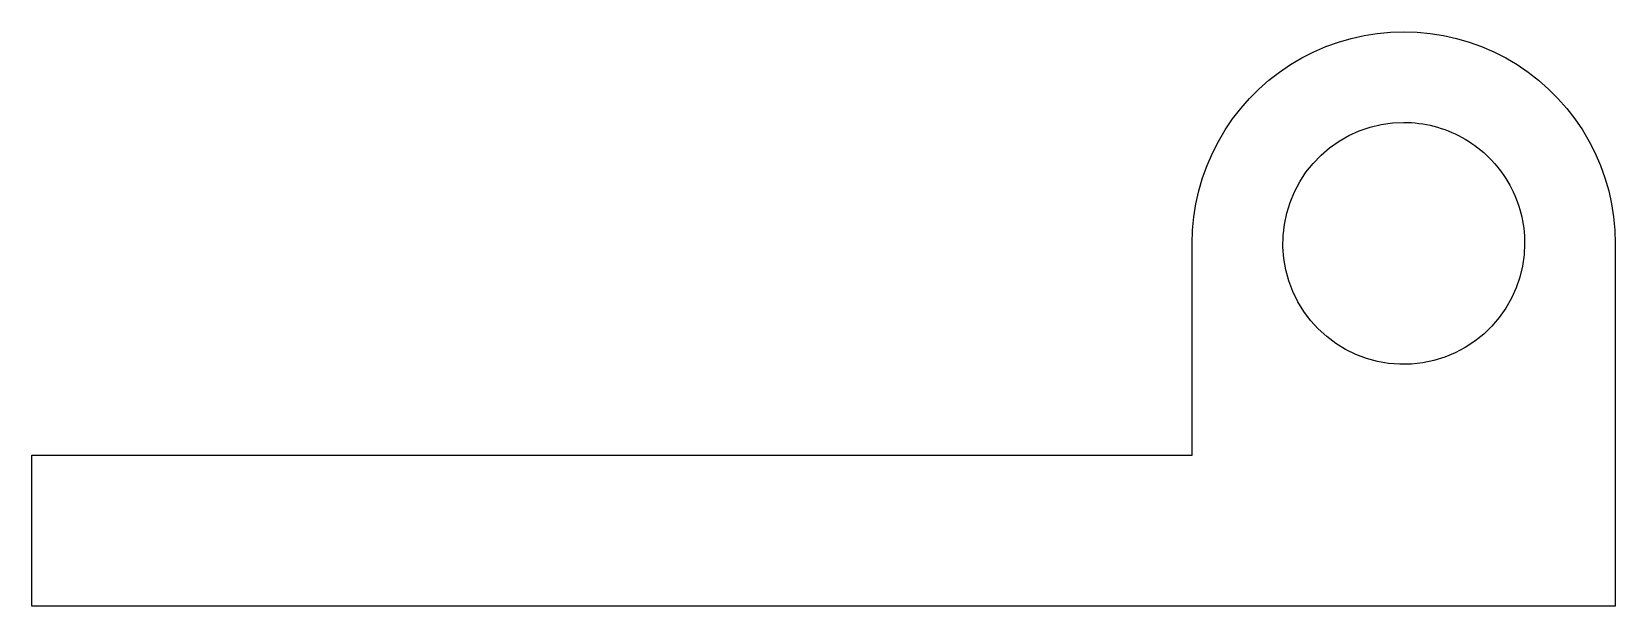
# Model space of a CAD drawing. Header units: metres. Extents: x -38.7 to 13.7, y 0 to 19.
import ezdxf

# ---------------------------------------------------------------- set-up
doc = ezdxf.new("R2010")
doc.units = ezdxf.units.M

msp = doc.modelspace()

# ---------------------------------------------------------------- linework, layer by layer
for points in [[(-0.3, 12), (-0.286, 12.44), (-0.245, 12.877), (-0.176, 13.312), (-0.08, 13.741), (0.043, 14.163), (0.192, 14.577), (0.366, 14.98), (0.566, 15.372), (0.79, 15.751), (1.037, 16.114), (1.306, 16.462), (1.597, 16.792), (1.908, 17.103), (2.238, 17.394), (2.586, 17.663), (2.949, 17.91), (3.328, 18.134), (3.72, 18.334), (4.123, 18.508), (4.537, 18.657), (4.959, 18.78), (5.388, 18.876), (5.823, 18.945), (6.26, 18.986), (6.7, 19), (7.14, 18.986), (7.577, 18.945), (8.012, 18.876), (8.441, 18.78), (8.863, 18.657), (9.277, 18.508), (9.68, 18.334), (10.072, 18.134), (10.451, 17.91), (10.814, 17.663), (11.162, 17.394), (11.492, 17.103), (11.803, 16.792), (12.094, 16.462), (12.363, 16.114), (12.61, 15.751), (12.834, 15.372), (13.034, 14.98), (13.208, 14.577), (13.357, 14.163), (13.48, 13.741), (13.576, 13.312), (13.645, 12.877), (13.686, 12.44), (13.7, 12)], [(10.7, 12), (10.682, 11.624), (10.629, 11.25), (10.541, 10.884), (10.419, 10.528), (10.264, 10.184), (10.077, 9.857), (9.861, 9.548), (9.616, 9.262), (9.345, 9), (9.051, 8.764), (8.736, 8.557), (8.403, 8.381), (8.055, 8.236), (7.695, 8.126), (7.326, 8.049), (6.951, 8.008), (6.574, 8.002), (6.199, 8.032), (5.827, 8.096), (5.464, 8.196), (5.111, 8.329), (4.773, 8.495), (4.452, 8.692), (4.15, 8.918), (3.872, 9.172), (3.618, 9.45), (3.392, 9.752), (3.195, 10.073), (3.029, 10.411), (2.896, 10.764), (2.796, 11.127), (2.732, 11.499), (2.702, 11.874), (2.708, 12.251), (2.749, 12.626), (2.826, 12.995), (2.936, 13.355), (3.081, 13.703), (3.257, 14.036), (3.464, 14.351), (3.7, 14.645), (3.962, 14.916), (4.248, 15.161), (4.557, 15.377), (4.884, 15.564), (5.228, 15.719), (5.584, 15.841), (5.95, 15.929), (6.324, 15.982), (6.7, 16)], [(6.7, 16), (6.826, 15.998), (6.951, 15.992), (7.076, 15.982), (7.201, 15.968), (7.326, 15.951), (7.45, 15.929), (7.573, 15.904), (7.695, 15.874), (7.816, 15.841), (7.936, 15.804), (8.055, 15.764), (8.172, 15.719), (8.289, 15.671), (8.403, 15.619), (8.516, 15.564), (8.627, 15.505), (8.736, 15.443), (8.843, 15.377), (8.948, 15.308), (9.051, 15.236), (9.152, 15.161), (9.25, 15.082), (9.345, 15), (9.438, 14.916), (9.528, 14.828), (9.616, 14.738), (9.7, 14.645), (9.782, 14.55), (9.861, 14.452), (9.936, 14.351), (10.008, 14.248), (10.077, 14.143), (10.143, 14.036), (10.205, 13.927), (10.264, 13.816), (10.319, 13.703), (10.371, 13.589), (10.419, 13.472), (10.464, 13.355), (10.504, 13.236), (10.541, 13.116), (10.574, 12.995), (10.604, 12.873), (10.629, 12.75), (10.651, 12.626), (10.668, 12.501), (10.682, 12.376), (10.692, 12.251), (10.698, 12.126), (10.7, 12)], [(-0.3, 5), (-0.3, 5.14), (-0.3, 5.28), (-0.3, 5.42), (-0.3, 5.56), (-0.3, 5.7), (-0.3, 5.84), (-0.3, 5.98), (-0.3, 6.12), (-0.3, 6.26), (-0.3, 6.4), (-0.3, 6.54), (-0.3, 6.68), (-0.3, 6.82), (-0.3, 6.96), (-0.3, 7.1), (-0.3, 7.24), (-0.3, 7.38), (-0.3, 7.52), (-0.3, 7.66), (-0.3, 7.8), (-0.3, 7.94), (-0.3, 8.08), (-0.3, 8.22), (-0.3, 8.36), (-0.3, 8.5), (-0.3, 8.64), (-0.3, 8.78), (-0.3, 8.92), (-0.3, 9.06), (-0.3, 9.2), (-0.3, 9.34), (-0.3, 9.48), (-0.3, 9.62), (-0.3, 9.76), (-0.3, 9.9), (-0.3, 10.04), (-0.3, 10.18), (-0.3, 10.32), (-0.3, 10.46), (-0.3, 10.6), (-0.3, 10.74), (-0.3, 10.88), (-0.3, 11.02), (-0.3, 11.16), (-0.3, 11.3), (-0.3, 11.44), (-0.3, 11.58), (-0.3, 11.72), (-0.3, 11.86), (-0.3, 12)], [(-0.3, 5), (-0.3, 5.14), (-0.3, 5.28), (-0.3, 5.42), (-0.3, 5.56), (-0.3, 5.7), (-0.3, 5.84), (-0.3, 5.98), (-0.3, 6.12), (-0.3, 6.26), (-0.3, 6.4), (-0.3, 6.54), (-0.3, 6.68), (-0.3, 6.82), (-0.3, 6.96), (-0.3, 7.1), (-0.3, 7.24), (-0.3, 7.38), (-0.3, 7.52), (-0.3, 7.66), (-0.3, 7.8), (-0.3, 7.94), (-0.3, 8.08), (-0.3, 8.22), (-0.3, 8.36), (-0.3, 8.5), (-0.3, 8.64), (-0.3, 8.78), (-0.3, 8.92), (-0.3, 9.06), (-0.3, 9.2), (-0.3, 9.34), (-0.3, 9.48), (-0.3, 9.62), (-0.3, 9.76), (-0.3, 9.9), (-0.3, 10.04), (-0.3, 10.18), (-0.3, 10.32), (-0.3, 10.46), (-0.3, 10.6), (-0.3, 10.74), (-0.3, 10.88), (-0.3, 11.02), (-0.3, 11.16), (-0.3, 11.3), (-0.3, 11.44), (-0.3, 11.58), (-0.3, 11.72), (-0.3, 11.86), (-0.3, 12)], [(13.7, 12), (13.7, 11.76), (13.7, 11.52), (13.7, 11.28), (13.7, 11.04), (13.7, 10.8), (13.7, 10.56), (13.7, 10.32), (13.7, 10.08), (13.7, 9.84), (13.7, 9.6), (13.7, 9.36), (13.7, 9.12), (13.7, 8.88), (13.7, 8.64), (13.7, 8.4), (13.7, 8.16), (13.7, 7.92), (13.7, 7.68), (13.7, 7.44), (13.7, 7.2), (13.7, 6.96), (13.7, 6.72), (13.7, 6.48), (13.7, 6.24), (13.7, 6), (13.7, 5.76), (13.7, 5.52), (13.7, 5.28), (13.7, 5.04), (13.7, 4.8), (13.7, 4.56), (13.7, 4.32), (13.7, 4.08), (13.7, 3.84), (13.7, 3.6), (13.7, 3.36), (13.7, 3.12), (13.7, 2.88), (13.7, 2.64), (13.7, 2.4), (13.7, 2.16), (13.7, 1.92), (13.7, 1.68), (13.7, 1.44), (13.7, 1.2), (13.7, 0.96), (13.7, 0.72), (13.7, 0.48), (13.7, 0.24), (13.7, 0)], [(-38.7, 0), (-38.7, 0.1), (-38.7, 0.2), (-38.7, 0.3), (-38.7, 0.4), (-38.7, 0.5), (-38.7, 0.6), (-38.7, 0.7), (-38.7, 0.8), (-38.7, 0.9), (-38.7, 1), (-38.7, 1.1), (-38.7, 1.2), (-38.7, 1.3), (-38.7, 1.4), (-38.7, 1.5), (-38.7, 1.6), (-38.7, 1.7), (-38.7, 1.8), (-38.7, 1.9), (-38.7, 2), (-38.7, 2.1), (-38.7, 2.2), (-38.7, 2.3), (-38.7, 2.4), (-38.7, 2.5), (-38.7, 2.6), (-38.7, 2.7), (-38.7, 2.8), (-38.7, 2.9), (-38.7, 3), (-38.7, 3.1), (-38.7, 3.2), (-38.7, 3.3), (-38.7, 3.4), (-38.7, 3.5), (-38.7, 3.6), (-38.7, 3.7), (-38.7, 3.8), (-38.7, 3.9), (-38.7, 4), (-38.7, 4.1), (-38.7, 4.2), (-38.7, 4.3), (-38.7, 4.4), (-38.7, 4.5), (-38.7, 4.6), (-38.7, 4.7), (-38.7, 4.8), (-38.7, 4.9), (-38.7, 5)], [(-38.7, 5), (-37.932, 5), (-37.164, 5), (-36.396, 5), (-35.628, 5), (-34.86, 5), (-34.092, 5), (-33.324, 5), (-32.556, 5), (-31.788, 5), (-31.02, 5), (-30.252, 5), (-29.484, 5), (-28.716, 5), (-27.948, 5), (-27.18, 5), (-26.412, 5), (-25.644, 5), (-24.876, 5), (-24.108, 5), (-23.34, 5), (-22.572, 5), (-21.804, 5), (-21.036, 5), (-20.268, 5), (-19.5, 5), (-18.732, 5), (-17.964, 5), (-17.196, 5), (-16.428, 5), (-15.66, 5), (-14.892, 5), (-14.124, 5), (-13.356, 5), (-12.588, 5), (-11.82, 5), (-11.052, 5), (-10.284, 5), (-9.516, 5), (-8.748, 5), (-7.98, 5), (-7.212, 5), (-6.444, 5), (-5.676, 5), (-4.908, 5), (-4.14, 5), (-3.372, 5), (-2.604, 5), (-1.836, 5), (-1.068, 5), (-0.3, 5)], [(-20, 5), (-19.606, 5), (-19.212, 5), (-18.818, 5), (-18.424, 5), (-18.03, 5), (-17.636, 5), (-17.242, 5), (-16.848, 5), (-16.454, 5), (-16.06, 5), (-15.666, 5), (-15.272, 5), (-14.878, 5), (-14.484, 5), (-14.09, 5), (-13.696, 5), (-13.302, 5), (-12.908, 5), (-12.514, 5), (-12.12, 5), (-11.726, 5), (-11.332, 5), (-10.938, 5), (-10.544, 5), (-10.15, 5), (-9.756, 5), (-9.362, 5), (-8.968, 5), (-8.574, 5), (-8.18, 5), (-7.786, 5), (-7.392, 5), (-6.998, 5), (-6.604, 5), (-6.21, 5), (-5.816, 5), (-5.422, 5), (-5.028, 5), (-4.634, 5), (-4.24, 5), (-3.846, 5), (-3.452, 5), (-3.058, 5), (-2.664, 5), (-2.27, 5), (-1.876, 5), (-1.482, 5), (-1.088, 5), (-0.694, 5), (-0.3, 5)], [(13.7, 0), (12.652, 0), (11.604, 0), (10.556, 0), (9.508, 0), (8.46, 0), (7.412, 0), (6.364, 0), (5.316, 0), (4.268, 0), (3.22, 0), (2.172, 0), (1.124, 0), (0.076, 0), (-0.972, 0), (-2.02, 0), (-3.068, 0), (-4.116, 0), (-5.164, 0), (-6.212, 0), (-7.26, 0), (-8.308, 0), (-9.356, 0), (-10.404, 0), (-11.452, 0), (-12.5, 0), (-13.548, 0), (-14.596, 0), (-15.644, 0), (-16.692, 0), (-17.74, 0), (-18.788, 0), (-19.836, 0), (-20.884, 0), (-21.932, 0), (-22.98, 0), (-24.028, 0), (-25.076, 0), (-26.124, 0), (-27.172, 0), (-28.22, 0), (-29.268, 0), (-30.316, 0), (-31.364, 0), (-32.412, 0), (-33.46, 0), (-34.508, 0), (-35.556, 0), (-36.604, 0), (-37.652, 0), (-38.7, 0)]]:
    msp.add_lwpolyline(points)

doc.saveas('drawing.dxf')
